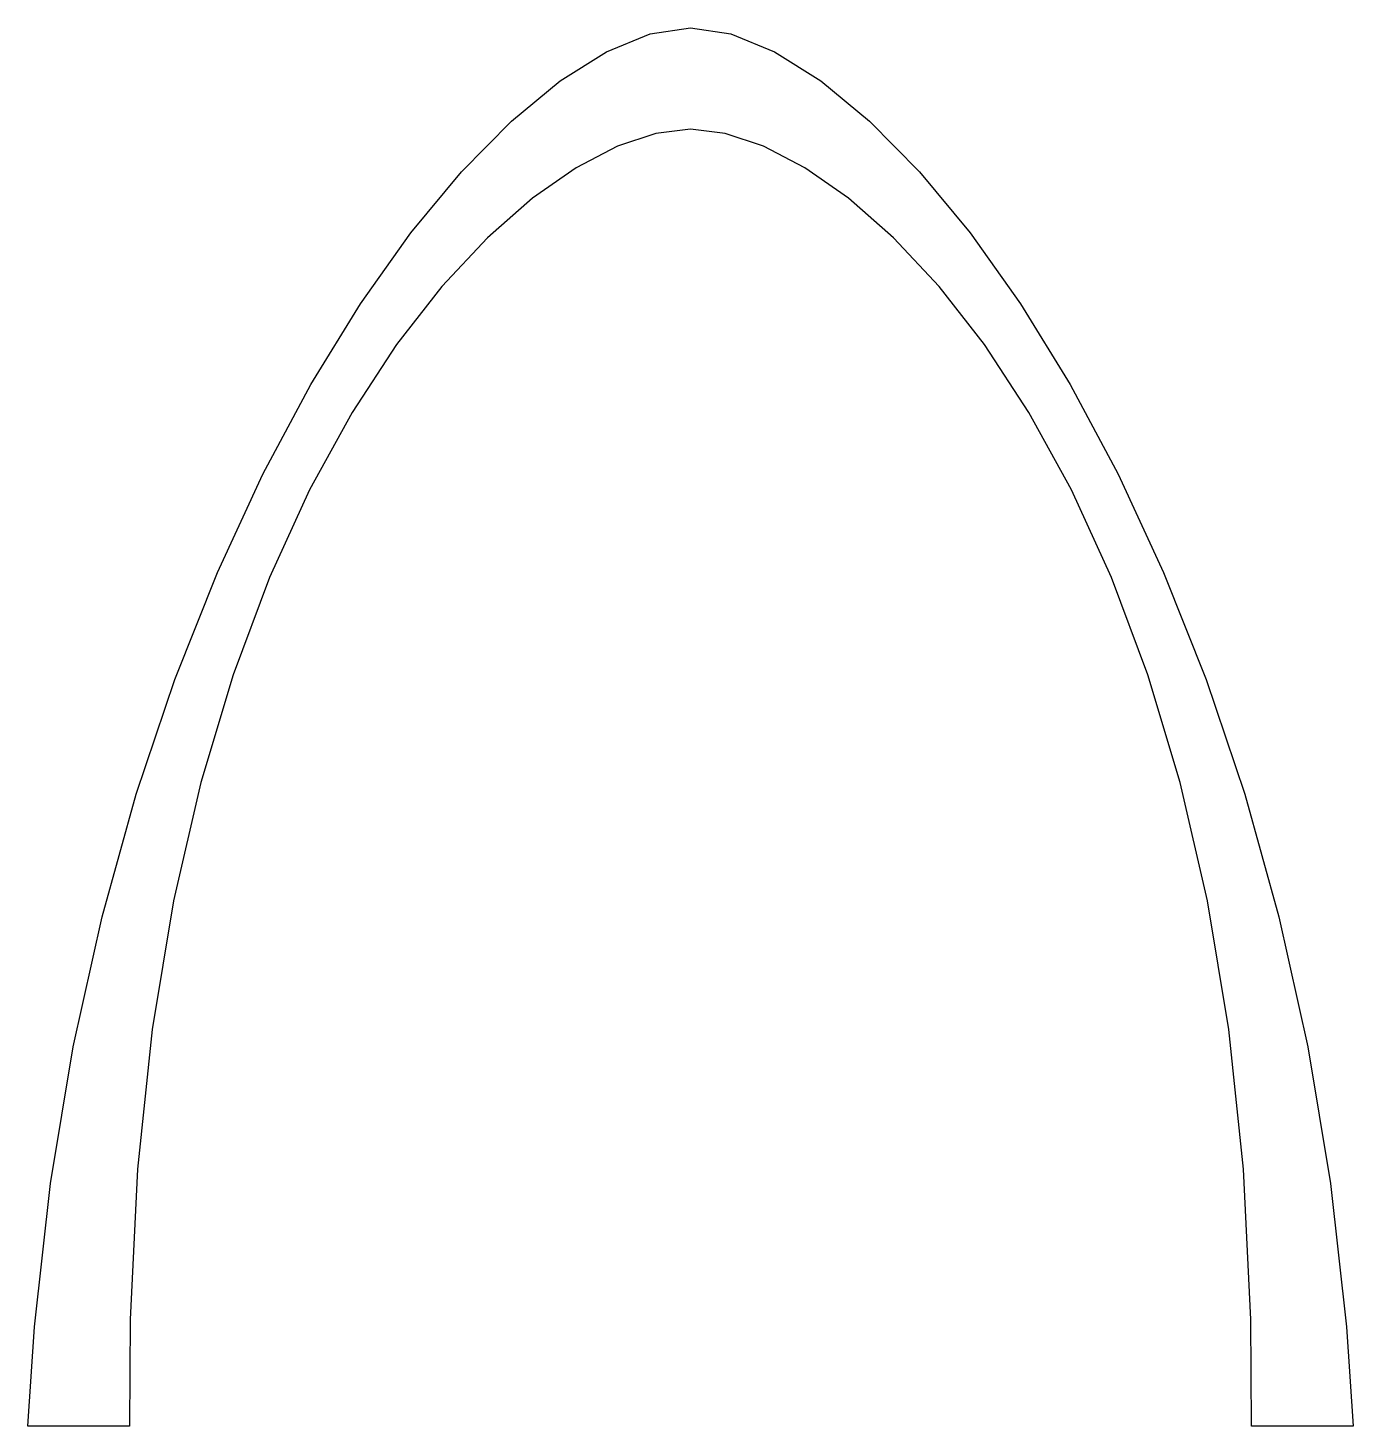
# Model space of a CAD drawing. Extents: x 0 to 549, y 0 to 579.
import ezdxf

# ---------------------------------------------------------------- set-up
doc = ezdxf.new("R2010")
doc.units = 0
doc.layers.get('DEFPOINTS').update_dxf_attribs({"color": 18, "linetype": 'CONTINUOUS'})

msp = doc.modelspace()

# ---------------------------------------------------------------- linework, layer by layer
at = {"layer": 'DEFPOINTS'}
msp.add_lwpolyline([(274.5, 579), (291.15, 576.51), (309.27, 569.16), (328.55, 557.09), (348.7, 540.46), (369.39, 519.42), (390.34, 494.13), (411.23, 464.74), (431.76, 431.4), (451.62, 394.27), (470.51, 353.5), (488.12, 309.24), (504.15, 261.65), (518.29, 210.88), (530.24, 157.08), (539.69, 100.41), (546.33, 41.03), (549, 0), (506.87, 0), (506.67, 44.09), (503.63, 106.41), (497.5, 164.2), (488.63, 217.53), (477.35, 266.47), (463.98, 311.1), (448.86, 351.48), (432.32, 387.69), (414.7, 419.78), (396.32, 447.84), (377.53, 471.94), (358.64, 492.13), (339.99, 508.5), (321.93, 521.1), (304.77, 530.02), (288.85, 535.32), (274.5, 537.07), (260.15, 535.32), (244.23, 530.02), (227.07, 521.1), (209.01, 508.5), (190.36, 492.13), (171.47, 471.94), (152.68, 447.84), (134.3, 419.78), (116.67, 387.69), (100.14, 351.48), (85.02, 311.1), (71.65, 266.47), (60.36, 217.53), (51.49, 164.2), (45.37, 106.41), (42.33, 44.09), (42.13, 0), (0, 0), (2.67, 41.03), (9.31, 100.41), (18.76, 157.08), (30.7, 210.88), (44.84, 261.65), (60.87, 309.24), (78.48, 353.5), (97.37, 394.27), (117.24, 431.4), (137.77, 464.74), (158.66, 494.13), (179.6, 519.42), (200.3, 540.46), (220.45, 557.09), (239.73, 569.16), (257.85, 576.51)], close=True, dxfattribs=at)

doc.saveas('drawing.dxf')
